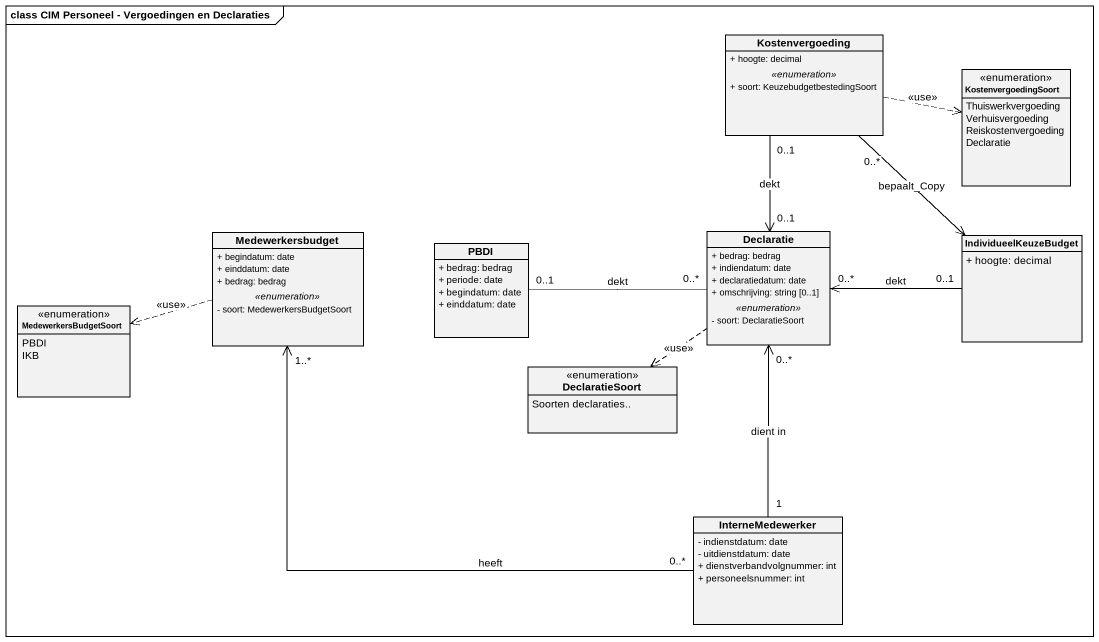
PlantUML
@startuml
mainframe class CIM Personeel - Vergoedingen en Declaraties
hide circle
hide empty members
skinparam classAttributeIconSize 0
class Kostenvergoeding {
  + hoogte: decimal
  .. <<enumeration>> ..
  + soort: KeuzebudgetbestedingSoort
}
enum KostenvergoedingSoort {
  Thuiswerkvergoeding
  Verhuisvergoeding
  Reiskostenvergoeding
  Declaratie
}
class Medewerkersbudget {
  + begindatum: date
  + einddatum: date
  + bedrag: bedrag
  .. <<enumeration>> ..
  - soort: MedewerkersBudgetSoort
}
class PBDI {
  + bedrag: bedrag
  + periode: date
  + begindatum: date
  + einddatum: date
}
class Declaratie {
  + bedrag: bedrag
  + indiendatum: date
  + declaratiedatum: date
  + omschrijving: string [0..1]
  .. <<enumeration>> ..
  - soort: DeclaratieSoort
}
class IndividueelKeuzeBudget {
  + hoogte: decimal
}
enum MedewerkersBudgetSoort {
  PBDI
  IKB
}
enum DeclaratieSoort {
  Soorten declaraties..
}
class InterneMedewerker {
  - indienstdatum: date
  - uitdienstdatum: date
  + dienstverbandvolgnummer: int
  + personeelsnummer: int
}
Kostenvergoeding .right.> KostenvergoedingSoort : <<use>>
Kostenvergoeding "0..1" --> "0..1" Declaratie : dekt
Kostenvergoeding "0..*" --> IndividueelKeuzeBudget : bepaalt_Copy
Medewerkersbudget .left.> MedewerkersBudgetSoort : <<use>>
PBDI "0..1" -right- "0..*" Declaratie : dekt
Declaratie ..> DeclaratieSoort : <<use>>
IndividueelKeuzeBudget "0..1" -left-> "0..*" Declaratie : dekt
InterneMedewerker "0..*" -left-> "1..*" Medewerkersbudget : heeft
InterneMedewerker "1" -up-> "0..*" Declaratie : dient in
@enduml
